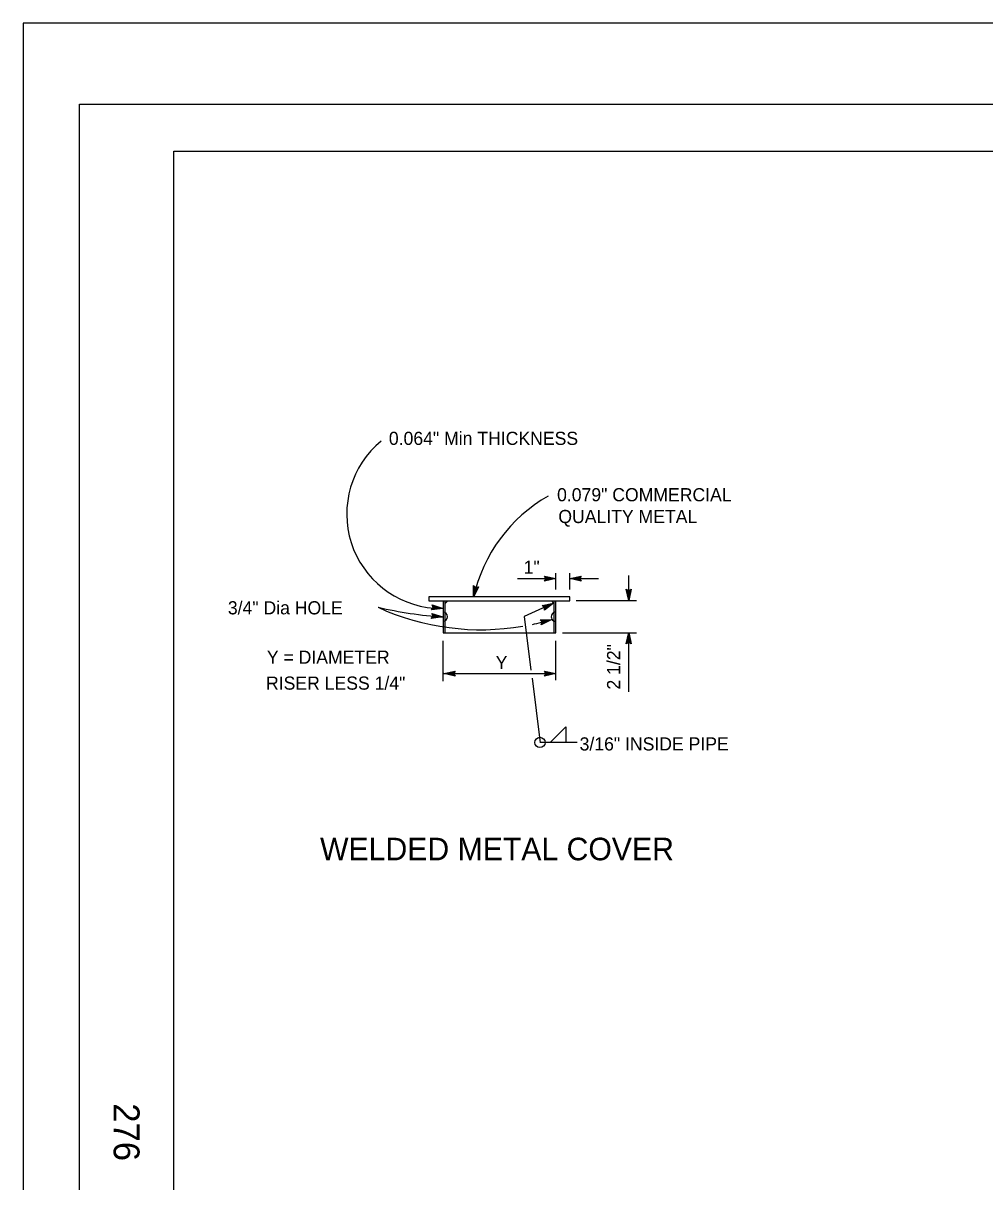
# Model space of a CAD drawing. Extents: x -894 to 866, y -472 to 714.
# Drawn here: x -894 to -383, y 97 to 714 of the extents above; entities that cross this region are included whole.
import ezdxf

# ---------------------------------------------------------------- set-up
doc = ezdxf.new("R2010")
doc.units = 0
for name, color, linetype in [('56 Stage 3 Anno', 7, 'Continuous'), ('57 Undefined', 7, 'Continuous'), ('60 Nongeo Data', 7, 'Continuous'), ('border_PLOTTING-ELEMENTS', 7, 'Continuous'), ('border_rw_22x34_Cut_Lines', 7, 'Continuous'), ('border_SHEET', 7, 'Continuous'), ('border_WITHIN-BORDER-anno', 7, 'Continuous')]:
    doc.layers.add(name, color=color, linetype=linetype)

msp = doc.modelspace()

# ---------------------------------------------------------------- linework, layer by layer
at = {"layer": '56 Stage 3 Anno'}
for p, q in [((-616.06, 418.07), (-616.86, 419.41)), ((-616.86, 419.41), (-616.86, 419.41)), ((-616.86, 419.41), (-610.86, 418.07)), ((-610.84, 412.36), (-610.84, 420.92)), ((-603.45, 418.07), (-597.45, 419.4)), ((-603.43, 412.36), (-603.43, 420.92)), ((-597.45, 419.4), (-598.25, 418.07)), ((-597.45, 419.4), (-597.45, 419.4)), ((-572.08, 406.44), (-572.08, 419.8)), ((-654.61, 408.2), (-654.61, 414.34)), ((-654.61, 414.34), (-654.61, 414.34)), ((-654.61, 414.34), (-653.49, 413.27)), ((-652.01, 413.77), (-654.61, 408.2)), ((-654.31, 409.56), (-654.31, 414.04)), ((-652.4, 413.63), (-654.31, 409.54)), ((-654.01, 410.89), (-654.01, 413.79)), ((-652.8, 413.48), (-654.01, 410.89)), ((-653.71, 412.24), (-653.71, 413.48)), ((-653.18, 413.38), (-653.71, 412.24)), ((-653.49, 413.27), (-652.01, 413.77)), ((-652.01, 413.77), (-652.01, 413.77)), ((-631.17, 418.07), (-610.86, 418.07)), ((-610.86, 418.07), (-616.86, 416.74)), ((-616.86, 416.74), (-616.06, 418.07)), ((-616.86, 416.74), (-616.86, 416.74)), ((-616.64, 419.05), (-612.24, 418.07)), ((-612.25, 418.06), (-616.62, 417.1)), ((-613.62, 418.07), (-616.44, 417.44)), ((-616.41, 418.69), (-613.62, 418.07)), ((-616.23, 418.34), (-615, 418.07)), ((-615, 418.07), (-616.21, 417.8)), ((-610.86, 418.07), (-610.86, 418.07)), ((-603.45, 418.07), (-588.11, 418.07)), ((-597.45, 416.73), (-603.45, 418.07)), ((-603.45, 418.07), (-603.45, 418.07)), ((-597.66, 417.08), (-602.07, 418.07)), ((-602.06, 418.07), (-597.68, 419.04)), ((-600.68, 418.06), (-597.86, 418.69)), ((-597.9, 417.44), (-600.68, 418.06)), ((-599.3, 418.06), (-598.09, 418.33)), ((-598.07, 417.79), (-599.3, 418.06)), ((-598.25, 418.07), (-597.45, 416.73)), ((-597.45, 416.73), (-597.45, 416.73)), ((-654.61, 408.2), (-654.61, 408.2)), ((-572.08, 406.44), (-573.41, 412.44)), ((-573.41, 412.44), (-573.41, 412.44)), ((-573.41, 412.44), (-572.08, 411.64)), ((-572.09, 407.84), (-573.06, 412.21)), ((-572.08, 409.21), (-572.71, 412.03)), ((-572.08, 410.59), (-572.35, 411.8)), ((-572.08, 411.64), (-570.74, 412.44)), ((-570.74, 412.44), (-572.08, 406.44)), ((-571.1, 412.23), (-572.08, 407.82)), ((-571.46, 411.99), (-572.08, 409.21)), ((-571.81, 411.82), (-572.08, 410.59)), ((-570.74, 412.44), (-570.74, 412.44)), ((-676.94, 401.55), (-676, 402.78)), ((-670.83, 402.22), (-676.94, 401.55)), ((-676.94, 401.55), (-676.94, 401.55)), ((-672.22, 402.37), (-676.67, 401.88)), ((-676, 402.78), (-676.65, 404.2)), ((-676.65, 404.2), (-676.65, 404.2)), ((-676.65, 404.2), (-670.83, 402.22)), ((-676.48, 403.82), (-672.21, 402.37)), ((-673.58, 402.52), (-676.46, 402.2)), ((-676.28, 403.44), (-673.58, 402.52)), ((-674.95, 402.67), (-676.18, 402.54)), ((-676.15, 403.08), (-674.95, 402.67)), ((-670.83, 402.22), (-670.83, 402.22)), ((-612.07, 404.97), (-627.69, 397.87)), ((-618.09, 403.71), (-612.07, 404.97)), ((-616.81, 402.82), (-618.09, 403.71)), ((-618.09, 403.71), (-618.09, 403.71)), ((-617.75, 403.47), (-613.33, 404.4)), ((-617.38, 403.24), (-614.59, 403.83)), ((-617.08, 403), (-615.85, 403.26)), ((-612.07, 404.97), (-616.98, 401.28)), ((-616.98, 401.28), (-616.81, 402.82)), ((-616.98, 401.28), (-616.98, 401.28)), ((-613.34, 404.39), (-616.92, 401.7)), ((-614.59, 403.83), (-616.9, 402.09)), ((-615.85, 403.26), (-616.84, 402.51)), ((-612.07, 404.97), (-612.07, 404.97)), ((-600.01, 406.43), (-567.97, 406.43)), ((-572.08, 406.44), (-572.08, 406.44)), ((-677.07, 396.92), (-676.15, 398.16)), ((-670.97, 397.66), (-677.07, 396.92)), ((-677.07, 396.92), (-677.07, 396.92)), ((-676.15, 398.16), (-676.81, 399.57)), ((-676.81, 399.57), (-676.81, 399.57)), ((-676.81, 399.57), (-670.97, 397.66)), ((-672.36, 397.79), (-676.8, 397.25)), ((-676.63, 399.2), (-672.34, 397.8)), ((-673.72, 397.93), (-676.59, 397.58)), ((-676.43, 398.82), (-673.72, 397.93)), ((-675.1, 398.06), (-676.32, 397.91)), ((-676.29, 398.46), (-675.1, 398.06)), ((-670.97, 397.66), (-670.97, 397.66)), ((-627.69, 397.87), (-624.07, 369.43)), ((-619.23, 396.11), (-613.08, 396.25)), ((-618.13, 395), (-619.23, 396.11)), ((-619.23, 396.11), (-619.23, 396.11)), ((-618.93, 395.82), (-614.42, 395.92)), ((-618.62, 395.52), (-615.77, 395.59)), ((-613.08, 396.25), (-618.59, 393.52)), ((-618.59, 393.52), (-618.13, 395)), ((-614.43, 395.91), (-618.45, 393.92)), ((-618.37, 395.23), (-617.11, 395.26)), ((-615.77, 395.59), (-618.36, 394.3)), ((-617.11, 395.26), (-618.22, 394.71)), ((-613.08, 396.25), (-613.08, 396.25)), ((-618.59, 393.52), (-618.59, 393.52)), ((-607.26, 389.31), (-567.97, 389.31)), ((-573.42, 383.34), (-572.08, 389.34)), ((-572.08, 357.87), (-572.08, 389.34)), ((-572.08, 389.34), (-572.08, 389.34)), ((-572.08, 389.34), (-570.75, 383.34)), ((-670.7, 363.56), (-670.7, 384.89)), ((-610.84, 364.01), (-610.84, 384.89)), ((-572.08, 384.14), (-573.42, 383.34)), ((-573.42, 383.34), (-573.42, 383.34)), ((-573.07, 383.56), (-572.09, 387.96)), ((-572.71, 383.79), (-572.09, 386.58)), ((-572.36, 383.97), (-572.09, 385.2)), ((-572.09, 386.58), (-571.46, 383.75)), ((-572.09, 385.2), (-571.82, 383.99)), ((-572.08, 387.95), (-571.11, 383.58)), ((-570.75, 383.34), (-572.08, 384.14)), ((-570.75, 383.34), (-570.75, 383.34)), ((-670.46, 367.52), (-664.46, 368.85)), ((-670.46, 367.52), (-610.89, 367.52)), ((-664.46, 366.18), (-670.46, 367.52)), ((-670.46, 367.52), (-670.46, 367.52)), ((-664.68, 366.53), (-669.08, 367.52)), ((-669.07, 367.52), (-664.69, 368.49)), ((-667.7, 367.52), (-664.87, 368.14)), ((-664.91, 366.89), (-667.7, 367.52)), ((-666.32, 367.52), (-665.11, 367.78)), ((-665.09, 367.24), (-666.32, 367.52)), ((-664.46, 368.85), (-665.26, 367.52)), ((-665.26, 367.52), (-664.46, 366.18)), ((-664.46, 368.85), (-664.46, 368.85)), ((-664.46, 366.18), (-664.46, 366.18)), ((-623.52, 365.15), (-619.15, 330.79)), ((-616.09, 367.52), (-616.89, 368.86)), ((-616.89, 368.86), (-616.89, 368.86)), ((-616.89, 368.86), (-610.89, 367.52)), ((-610.89, 367.52), (-616.89, 366.19)), ((-616.89, 366.19), (-616.09, 367.52)), ((-616.89, 366.19), (-616.89, 366.19)), ((-616.67, 368.5), (-612.27, 367.52)), ((-612.28, 367.51), (-616.65, 366.55)), ((-613.65, 367.52), (-616.48, 366.89)), ((-616.44, 368.14), (-613.65, 367.52)), ((-616.26, 367.8), (-615.03, 367.52)), ((-615.03, 367.52), (-616.24, 367.25)), ((-610.89, 367.52), (-610.89, 367.52))]:
    msp.add_line(p, q, dxfattribs=at)
for centre, radius, start, end in [((-671.68, 452.49), 50.34, 129.59332, 265.68885), ((-574.36, 390.52), 82.17, 119.56271, 167.57562), ((-653.67, 630.41), 233.39, 257.20674, 265.74784), ((-650.62, 522.47), 131.58, 245.42421, 279.69521), ((-650.62, 522.47), 131.58, 281.97454, 286.24475)]:
    msp.add_arc(centre, radius, start, end, dxfattribs=at)
at = {"layer": '57 Undefined'}
for p, q in [((-613.72, 331.03), (-605.56, 339.19)), ((-605.36, 331), (-605.36, 339.27)), ((-619.1, 331), (-599.5, 331))]:
    msp.add_line(p, q, dxfattribs=at)
msp.add_circle((-619.29, 330.93), 2.72, dxfattribs=at)
at = {"layer": '60 Nongeo Data'}
for p, q in [((-603.34, 408.31), (-678.34, 408.31)), ((-678.34, 408.31), (-678.34, 406.31)), ((-603.34, 406.31), (-603.34, 408.31)), ((-678.34, 406.31), (-603.34, 406.31)), ((-670.84, 406.31), (-670.84, 389.31)), ((-669.84, 406.31), (-669.84, 389.31)), ((-611.84, 389.31), (-611.84, 406.31)), ((-610.84, 389.31), (-610.84, 406.31)), ((-670.84, 389.31), (-610.84, 389.31))]:
    msp.add_line(p, q, dxfattribs=at)
for centre, radius, start, end in [((-670.1, 406.65), 1.64, 279.69791, 348.23238), ((-611.55, 406.45), 1.46, 185.63222, 258.15391), ((-670.89, 397.82), 2.5, 271.19763, 88.99487), ((-610.84, 397.81), 2.5, 89.76173, 270.01371)]:
    msp.add_arc(centre, radius, start, end, dxfattribs=at)
at = {"layer": 'border_PLOTTING-ELEMENTS'}
for points in [[(-894.04, -472.44), (865.96, -472.44), (865.96, 713.56), (-894.04, 713.56)], [(-864.04, 670.56), (835.96, 670.56), (835.96, -429.44), (-864.04, -429.44)]]:
    msp.add_lwpolyline(points, close=True, dxfattribs=at)
at = {"layer": 'border_rw_22x34_Cut_Lines'}
msp.add_lwpolyline([(-864.04, 670.56), (835.96, 670.56), (835.96, -429.44), (-864.04, -429.44)], close=True, dxfattribs=at)
at = {"layer": 'border_SHEET'}
for p, q in [((-814.04, 645.56), (810.96, 645.56)), ((-814.04, -404.44), (-814.04, 645.56))]:
    msp.add_line(p, q, dxfattribs=at)

# ---------------------------------------------------------------- texts
at = {"layer": '57 Undefined'}
for s, height, p in [('0.064" Min THICKNESS', 7, (-699.63, 489.2)), ('0.079" COMMERCIAL', 7, (-610.21, 459.21)), ('QUALITY METAL', 7, (-609.53, 447.62)), ('1"', 7, (-627.98, 420.64)), ('3/4" Dia HOLE', 7, (-785.23, 399.06)), ('Y = DIAMETER', 7, (-764.5, 372.79)), ('Y', 7, (-642.85, 369.93)), ('RISER LESS 1/4"', 7, (-764.95, 358.99)), ('3/16" INSIDE PIPE', 7, (-598.22, 326.64)), ('WELDED METAL COVER', 12, (-736.22, 268.24))]:
    msp.add_text(s, height=height, dxfattribs=at).set_placement(p)
msp.add_text('2 1/2"', height=7, rotation=90, dxfattribs=at).set_placement((-576.66, 359.07))
at = {"layer": 'border_WITHIN-BORDER-anno'}
msp.add_text('276', height=13.78, rotation=270, dxfattribs=at).set_placement((-845.95, 138.97))

doc.saveas('drawing.dxf')
